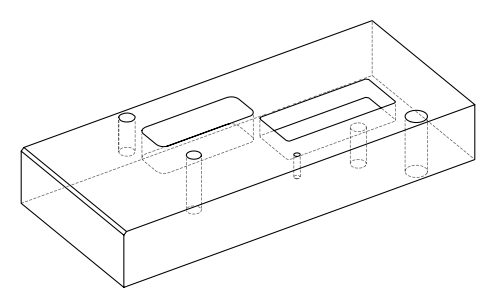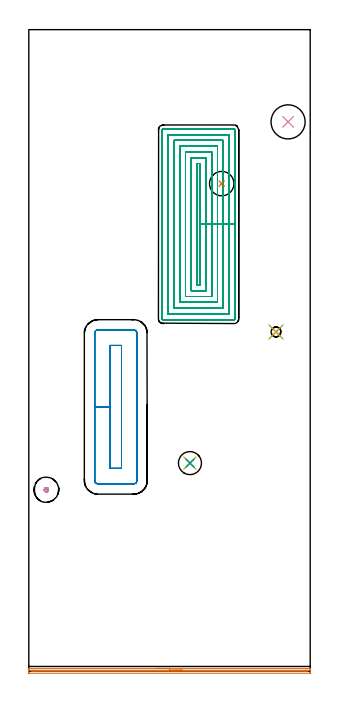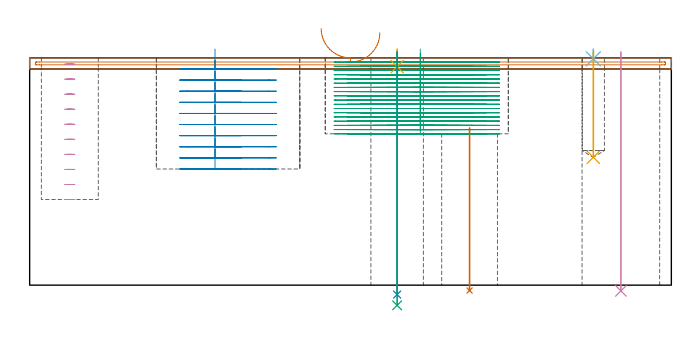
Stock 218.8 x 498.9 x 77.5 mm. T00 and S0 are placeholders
(PLAN: 11 operations, 9 tool changes, 95.6 min)
(1 AREA_MILL | FG_CHAMFER_SURFACE | UGT0205_001 | 3.66 min | 1580 mm3)
(2 MILL_RECTANGULAR_POCKET | POCKET_RECTANGULAR_STRAIGHT | NXT0201_012 | Follow Part, ap 4, ae 75% | 11.54 min | 247766 mm3)
(3 MILL_RECTANGULAR_POCKET_1 | POCKET_RECTANGULAR_STRAIGHT_1 | NXT0201_008 | Follow Part, ap 1.5, ae 75% | 78.27 min | 249264 mm3)
(4 MILL_BLIND_HOLE_FROM_SOLID_MATERIAL | STEP1POCKET | NXT0201_012 | Spiral | 0.65 min | 14226 mm3)
(5 SPOT_DRILL | STEP1HOLE_1 | NXT0321_9005460120000 | 0.05 min | 204 mm3)
(6 SPOT_DRILL_1 | STEP1POCKET_1 | NXT0321_9005460120000 | 0.03 min | 24 mm3)
(7 INDEXABLE_INSERT_DRILL_THROUGH_HOLE_FROM_SOLID | STEP1HOLE | NXT0302_009 | 0.23 min | 14597 mm3)
(8 DRILL_THROUGH_HOLE_INTO_CENTER | STEP1HOLE_1 | NXT0301_065 | 0.33 min | 5260 mm3)
(9 DRILL_TO_ENLARGE_THROUGH_HOLE | STEP1HOLE_1 | UGT0301_249 | 0.35 min | 14027 mm3)
(10 INDEXABLE_INSERT_DRILL_THROUGH_HOLE_FROM_SOLID_1 | STEP1HOLE_2 | NXT0302_024 | 0.33 min | 42662 mm3)
(11 DRILL_BLIND_HOLE_INTO_CENTER | STEP1POCKET_1 | UGT0301_195 | 0.15 min | 1473 mm3)
(TOOL UGT0205_001 | Chamfer Mill 20 x 3 x 45 deg. | D20 FL50 Z2)
(TOOL NXT0201_012 | ENDMILL 16mm [2P460-1600-NA 1630] | D16 FL38 Z6)
(TOOL NXT0201_008 | ENDMILL 6mm [2P460-0600-NA 1630] | D6 FL26 Z6)
(TOOL NXT0321_9005460120000 | NC Spot Drill, 142deg, 12mm, Carbide, Uncoated | D12 PA142 FL30 Z2)
(TOOL NXT0302_009 | Index. Insert Drill 19mm [880-D1900L25-05] | D19 PA176 FL95 Z2)
(TOOL NXT0301_065 | Carbide Drill 9.4mm [860.1-0940-075A1-MM 2214] | D9.4 PA140 FL98 Z2)
(TOOL UGT0301_249 | Twist Drill 17.9 mm | D17.9 PA118 FL130 Z2)
(TOOL NXT0302_024 | Index. Insert Drill 26.5mm [880-D2650L32-03] | D26.5 PA176 FL80 Z2)
(TOOL UGT0301_195 | Twist Drill 7.6 mm | D7.6 PA118 FL73 Z2)
(OP 1 AREA_MILL)
G17 G21 G94 G90
T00 M6
G54
G17 G0 G90 X99.4 Y2.3 S1061 M3
G43 Z87.5 H0
G94 G1 X99.438 Z86.628 F250.
X99.552 Z85.764
X99.741 Z84.912
X100.003 Z84.08
X100.337 Z83.274
X100.74 Z82.5
X101.208 Z81.764
X101.74 Z81.072
X102.329 Z80.429
X102.972 Z79.84
X103.664 Z79.308
X104.4 Z78.84
X105.174 Z78.437
X105.98 Z78.103
X106.812 Z77.841
X107.664 Z77.652
X108.528 Z77.538
X109.4 Z77.5
X218.649
X218.79 Y2.297 Z77.488
X218.793 Y2.261 Z77.453
X218.8 Y1.917 Z77.117
Y1.447 Z76.646
Y0.845 Z76.04
Y-0.346 Z74.851
X218.797 Y-0.934 Z74.26
X218.793 Y-1.49 Z73.705
X218.763 Y-1.492 Z73.703
X218.203 Y-1.5 Z73.7
X0.597 Y-1.499 Z73.701
X0.037 Y-1.492 Z73.703
X0.008 Y-1.49 Z73.705
X0. Y-0.934 Z74.259
Y-0.346 Z74.851
Y-0.045 Z75.151
Y0.544 Z75.74
Y0.845 Z76.04
Y1.447 Z76.646
Y1.918 Z77.117
X0.007 Y2.261 Z77.453
X0.01 Y2.297 Z77.488
X0.151 Y2.3 Z77.5
X109.4
Y0.886 Z76.086
X215.487
X216.381 Y0.883 Z76.083
X216.42 Y0.881 Z76.081
X216.79 Y0.845 Z76.045
X216.795 Y0.471 Z75.671
X216.79 Y-0.045 Z75.155
X216.456 Y-0.081 Z75.119
X216.42 Y-0.083 Z75.117
X215.569 Y-0.086 Z75.114
X3.313
X2.419 Y-0.083 Z75.117
X2.38 Y-0.081 Z75.119
X2.01 Y-0.045 Z75.155
X2.005 Y0.33 Z75.53
X2.01 Y0.845 Z76.045
X2.344 Y0.881 Z76.081
X2.38 Y0.883 Z76.083
X3.231 Y0.886 Z76.086
X109.4
X110.272 Z76.124
X111.136 Z76.238
X111.988 Z76.426
X112.82 Z76.689
X113.626 Z77.023
X114.4 Z77.425
X115.136 Z77.894
X115.828 Z78.425
X116.471 Z79.015
X117.06 Z79.658
X117.592 Z80.35
X118.06 Z81.086
X118.463 Z81.86
X118.797 Z82.666
X119.059 Z83.498
X119.248 Z84.349
X119.362 Z85.214
X119.4 Z86.086
G0 Z87.5
M5
M2
(OP 2 MILL_RECTANGULAR_POCKET)
G17 G21 G94 G90
T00 M6
G54
G17 G0 G90 X63.2 Y230.941 S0 M3
G43 Z87.5 H1
Z80.5
G94 G1 Y205.6 Z73.71 F250.
Y157.8 F500.
X72.1
Y253.4
X63.2
Y205.6
X51.2
Y148.3
G3 X53.7 Y145.8 R2.5
G1 X81.6
G3 X84.1 Y148.3 R2.5
G1 Y262.9
G3 X81.6 Y265.4 R2.5
G1 X53.7
G3 X51.2 Y262.9 R2.5
G1 Y205.6
Y204.6
G0 X63.2 Y230.941 Z76.71
G1 Y205.6 Z69.92 F250.
Y157.8 F500.
X72.1
Y253.4
X63.2
Y205.6
X51.2
Y148.3
G3 X53.7 Y145.8 R2.5
G1 X81.6
G3 X84.1 Y148.3 R2.5
G1 Y262.9
G3 X81.6 Y265.4 R2.5
G1 X53.7
G3 X51.2 Y262.9 R2.5
G1 Y205.6
Y204.6
G0 X63.2 Y230.941 Z72.92
G1 Y205.6 Z66.13 F250.
Y157.8 F500.
X72.1
Y253.4
X63.2
Y205.6
X51.2
Y148.3
G3 X53.7 Y145.8 R2.5
G1 X81.6
G3 X84.1 Y148.3 R2.5
G1 Y262.9
G3 X81.6 Y265.4 R2.5
G1 X53.7
G3 X51.2 Y262.9 R2.5
G1 Y205.6
Y204.6
G0 X63.2 Y230.941 Z69.13
G1 Y205.6 Z62.34 F250.
Y157.8 F500.
X72.1
Y253.4
X63.2
Y205.6
X51.2
Y148.3
G3 X53.7 Y145.8 R2.5
G1 X81.6
G3 X84.1 Y148.3 R2.5
G1 Y262.9
G3 X81.6 Y265.4 R2.5
G1 X53.7
G3 X51.2 Y262.9 R2.5
G1 Y205.6
Y204.6
G0 X63.2 Y230.941 Z65.34
G1 Y205.6 Z58.55 F250.
Y157.8 F500.
X72.1
Y253.4
X63.2
Y205.6
X51.2
Y148.3
G3 X53.7 Y145.8 R2.5
G1 X81.6
G3 X84.1 Y148.3 R2.5
G1 Y262.9
G3 X81.6 Y265.4 R2.5
G1 X53.7
G3 X51.2 Y262.9 R2.5
G1 Y205.6
Y204.6
G0 X63.2 Y230.941 Z61.55
G1 Y205.6 Z54.76 F250.
Y157.8 F500.
X72.1
Y253.4
X63.2
Y205.6
X51.2
Y148.3
G3 X53.7 Y145.8 R2.5
G1 X81.6
G3 X84.1 Y148.3 R2.5
G1 Y262.9
G3 X81.6 Y265.4 R2.5
G1 X53.7
G3 X51.2 Y262.9 R2.5
G1 Y205.6
Y204.6
G0 X63.2 Y230.941 Z57.76
G1 Y205.6 Z50.97 F250.
Y157.8 F500.
X72.1
Y253.4
X63.2
Y205.6
X51.2
Y148.3
G3 X53.7 Y145.8 R2.5
G1 X81.6
G3 X84.1 Y148.3 R2.5
G1 Y262.9
G3 X81.6 Y265.4 R2.5
G1 X53.7
G3 X51.2 Y262.9 R2.5
G1 Y205.6
Y204.6
G0 X63.2 Y230.941 Z53.97
G1 Y205.6 Z47.18 F250.
Y157.8 F500.
X72.1
Y253.4
X63.2
Y205.6
X51.2
Y148.3
G3 X53.7 Y145.8 R2.5
G1 X81.6
G3 X84.1 Y148.3 R2.5
G1 Y262.9
G3 X81.6 Y265.4 R2.5
G1 X53.7
G3 X51.2 Y262.9 R2.5
G1 Y205.6
Y204.6
G0 X63.2 Y230.941 Z50.18
G1 Y205.6 Z43.39 F250.
Y157.8 F500.
X72.1
Y253.4
X63.2
Y205.6
X51.2
Y148.3
G3 X53.7 Y145.8 R2.5
G1 X81.6
G3 X84.1 Y148.3 R2.5
G1 Y262.9
G3 X81.6 Y265.4 R2.5
G1 X53.7
G3 X51.2 Y262.9 R2.5
G1 Y205.6
Y204.6
G0 X63.2 Y230.941 Z46.39
G1 Y205.6 Z39.6 F250.
Y157.8 F500.
X72.1
Y253.4
X63.2
Y205.6
X51.2
Y148.3
G3 X53.7 Y145.8 R2.5
G1 X81.6
G3 X84.1 Y148.3 R2.5
G1 Y262.9
G3 X81.6 Y265.4 R2.5
G1 X53.7
G3 X51.2 Y262.9 R2.5
G1 Y205.6
Y204.6
G0 Z87.5
M5
M2
(OP 3 MILL_RECTANGULAR_POCKET_1)
G17 G21 G94 G90
T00 M6
G54
G17 G0 G90 X133.2 Y331.034 S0 M3
G43 Z87.5 H1
Z80.5
G94 G1 Y347.6 Z76.061 F250.
Y394.8 F500.
X130.8
Y300.4
X133.2
Y347.6
X137.7
Y399.3
X126.3
Y295.9
X137.7
Y347.6
X142.2
Y403.8
X121.8
Y291.4
X142.2
Y347.6
X146.7
Y408.3
X117.3
Y286.9
X146.7
Y347.6
X151.2
Y412.8
X112.8
Y282.4
X151.2
Y347.6
X155.7
Y417.3
X108.3
Y277.9
X155.7
Y347.6
X160.2
Y421.2
G3 X159.6 Y421.8 R0.6
G1 X104.4
G3 X103.8 Y421.2 R0.6
G1 Y274.
G3 X104.4 Y273.4 R0.6
G1 X159.6
G3 X160.2 Y274. R0.6
G1 Y347.6
Y348.6
G0 X133.2 Y331.034 Z79.061
G1 Y347.6 Z74.622 F250.
Y394.8 F500.
X130.8
Y300.4
X133.2
Y347.6
X137.7
Y399.3
X126.3
Y295.9
X137.7
Y347.6
X142.2
Y403.8
X121.8
Y291.4
X142.2
Y347.6
X146.7
Y408.3
X117.3
Y286.9
X146.7
Y347.6
X151.2
Y412.8
X112.8
Y282.4
X151.2
Y347.6
X155.7
Y417.3
X108.3
Y277.9
X155.7
Y347.6
X160.2
Y421.2
G3 X159.6 Y421.8 R0.6
G1 X104.4
G3 X103.8 Y421.2 R0.6
G1 Y274.
G3 X104.4 Y273.4 R0.6
G1 X159.6
G3 X160.2 Y274. R0.6
G1 Y347.6
Y348.6
G0 X133.2 Y331.034 Z77.622
G1 Y347.6 Z73.183 F250.
Y394.8 F500.
X130.8
Y300.4
X133.2
Y347.6
X137.7
Y399.3
X126.3
Y295.9
X137.7
Y347.6
X142.2
Y403.8
X121.8
Y291.4
X142.2
Y347.6
X146.7
Y408.3
X117.3
Y286.9
X146.7
Y347.6
X151.2
Y412.8
X112.8
Y282.4
X151.2
Y347.6
X155.7
Y417.3
X108.3
Y277.9
X155.7
Y347.6
X160.2
Y421.2
G3 X159.6 Y421.8 R0.6
G1 X104.4
G3 X103.8 Y421.2 R0.6
G1 Y274.
G3 X104.4 Y273.4 R0.6
G1 X159.6
G3 X160.2 Y274. R0.6
G1 Y347.6
Y348.6
G0 X133.2 Y331.034 Z76.183
G1 Y347.6 Z71.744 F250.
Y394.8 F500.
X130.8
Y300.4
X133.2
Y347.6
X137.7
Y399.3
X126.3
Y295.9
X137.7
Y347.6
X142.2
Y403.8
X121.8
Y291.4
X142.2
Y347.6
X146.7
Y408.3
X117.3
Y286.9
X146.7
Y347.6
X151.2
Y412.8
X112.8
Y282.4
X151.2
Y347.6
X155.7
Y417.3
X108.3
Y277.9
X155.7
Y347.6
X160.2
Y421.2
G3 X159.6 Y421.8 R0.6
G1 X104.4
G3 X103.8 Y421.2 R0.6
G1 Y274.
G3 X104.4 Y273.4 R0.6
G1 X159.6
G3 X160.2 Y274. R0.6
G1 Y347.6
Y348.6
G0 X133.2 Y331.034 Z74.744
G1 Y347.6 Z70.305 F250.
Y394.8 F500.
X130.8
Y300.4
X133.2
Y347.6
X137.7
Y399.3
X126.3
Y295.9
X137.7
Y347.6
X142.2
Y403.8
X121.8
Y291.4
X142.2
Y347.6
X146.7
Y408.3
X117.3
Y286.9
X146.7
Y347.6
X151.2
Y412.8
X112.8
Y282.4
X151.2
Y347.6
X155.7
Y417.3
X108.3
Y277.9
X155.7
Y347.6
X160.2
Y421.2
G3 X159.6 Y421.8 R0.6
G1 X104.4
G3 X103.8 Y421.2 R0.6
G1 Y274.
G3 X104.4 Y273.4 R0.6
G1 X159.6
G3 X160.2 Y274. R0.6
G1 Y347.6
Y348.6
G0 X133.2 Y331.034 Z73.305
G1 Y347.6 Z68.867 F250.
Y394.8 F500.
X130.8
Y300.4
X133.2
Y347.6
X137.7
Y399.3
X126.3
Y295.9
X137.7
Y347.6
X142.2
Y403.8
X121.8
Y291.4
X142.2
Y347.6
X146.7
Y408.3
X117.3
Y286.9
X146.7
Y347.6
X151.2
Y412.8
X112.8
Y282.4
X151.2
Y347.6
X155.7
Y417.3
X108.3
Y277.9
X155.7
Y347.6
X160.2
Y421.2
G3 X159.6 Y421.8 R0.6
G1 X104.4
G3 X103.8 Y421.2 R0.6
G1 Y274.
G3 X104.4 Y273.4 R0.6
G1 X159.6
G3 X160.2 Y274. R0.6
G1 Y347.6
Y348.6
G0 X133.2 Y331.034 Z71.867
G1 Y347.6 Z67.428 F250.
Y394.8 F500.
X130.8
Y300.4
X133.2
Y347.6
X137.7
Y399.3
X126.3
Y295.9
X137.7
Y347.6
X142.2
Y403.8
X121.8
Y291.4
X142.2
Y347.6
X146.7
Y408.3
X117.3
Y286.9
X146.7
Y347.6
X151.2
Y412.8
X112.8
Y282.4
X151.2
Y347.6
X155.7
Y417.3
X108.3
Y277.9
X155.7
Y347.6
X160.2
Y421.2
G3 X159.6 Y421.8 R0.6
G1 X104.4
G3 X103.8 Y421.2 R0.6
G1 Y274.
G3 X104.4 Y273.4 R0.6
G1 X159.6
G3 X160.2 Y274. R0.6
G1 Y347.6
Y348.6
G0 X133.2 Y331.034 Z70.428
G1 Y347.6 Z65.989 F250.
Y394.8 F500.
X130.8
Y300.4
X133.2
Y347.6
X137.7
Y399.3
X126.3
Y295.9
X137.7
Y347.6
X142.2
Y403.8
X121.8
Y291.4
X142.2
Y347.6
X146.7
Y408.3
X117.3
Y286.9
X146.7
Y347.6
X151.2
Y412.8
X112.8
Y282.4
X151.2
Y347.6
X155.7
Y417.3
X108.3
Y277.9
X155.7
Y347.6
X160.2
Y421.2
G3 X159.6 Y421.8 R0.6
G1 X104.4
G3 X103.8 Y421.2 R0.6
G1 Y274.
G3 X104.4 Y273.4 R0.6
G1 X159.6
G3 X160.2 Y274. R0.6
G1 Y347.6
Y348.6
G0 X133.2 Y331.034 Z68.989
G1 Y347.6 Z64.55 F250.
Y394.8 F500.
X130.8
Y300.4
X133.2
Y347.6
X137.7
Y399.3
X126.3
Y295.9
X137.7
Y347.6
X142.2
Y403.8
X121.8
Y291.4
X142.2
Y347.6
X146.7
Y408.3
X117.3
Y286.9
X146.7
Y347.6
X151.2
Y412.8
X112.8
Y282.4
X151.2
Y347.6
X155.7
Y417.3
X108.3
Y277.9
X155.7
Y347.6
X160.2
Y421.2
G3 X159.6 Y421.8 R0.6
G1 X104.4
G3 X103.8 Y421.2 R0.6
G1 Y274.
G3 X104.4 Y273.4 R0.6
G1 X159.6
G3 X160.2 Y274. R0.6
G1 Y347.6
Y348.6
G0 X133.2 Y331.034 Z67.55
G1 Y347.6 Z63.111 F250.
Y394.8 F500.
X130.8
Y300.4
X133.2
Y347.6
X137.7
Y399.3
X126.3
Y295.9
X137.7
Y347.6
X142.2
Y403.8
X121.8
Y291.4
X142.2
Y347.6
X146.7
Y408.3
X117.3
Y286.9
X146.7
Y347.6
X151.2
Y412.8
X112.8
Y282.4
X151.2
Y347.6
X155.7
Y417.3
X108.3
Y277.9
X155.7
Y347.6
X160.2
Y421.2
G3 X159.6 Y421.8 R0.6
G1 X104.4
G3 X103.8 Y421.2 R0.6
G1 Y274.
G3 X104.4 Y273.4 R0.6
G1 X159.6
G3 X160.2 Y274. R0.6
G1 Y347.6
Y348.6
G0 X133.2 Y331.034 Z66.111
G1 Y347.6 Z61.672 F250.
Y394.8 F500.
X130.8
Y300.4
X133.2
Y347.6
X137.7
Y399.3
X126.3
Y295.9
X137.7
Y347.6
X142.2
Y403.8
X121.8
Y291.4
X142.2
Y347.6
X146.7
Y408.3
X117.3
Y286.9
X146.7
Y347.6
X151.2
Y412.8
X112.8
Y282.4
X151.2
Y347.6
X155.7
Y417.3
X108.3
Y277.9
X155.7
Y347.6
X160.2
Y421.2
G3 X159.6 Y421.8 R0.6
G1 X104.4
G3 X103.8 Y421.2 R0.6
G1 Y274.
G3 X104.4 Y273.4 R0.6
G1 X159.6
G3 X160.2 Y274. R0.6
G1 Y347.6
Y348.6
G0 X133.2 Y331.034 Z64.672
G1 Y347.6 Z60.233 F250.
Y394.8 F500.
X130.8
Y300.4
X133.2
Y347.6
X137.7
Y399.3
X126.3
Y295.9
X137.7
Y347.6
X142.2
Y403.8
X121.8
Y291.4
X142.2
Y347.6
X146.7
Y408.3
X117.3
Y286.9
X146.7
Y347.6
X151.2
Y412.8
X112.8
Y282.4
X151.2
Y347.6
X155.7
Y417.3
X108.3
Y277.9
X155.7
Y347.6
X160.2
Y421.2
G3 X159.6 Y421.8 R0.6
G1 X104.4
G3 X103.8 Y421.2 R0.6
G1 Y274.
G3 X104.4 Y273.4 R0.6
G1 X159.6
G3 X160.2 Y274. R0.6
G1 Y347.6
Y348.6
G0 X133.2 Y331.034 Z63.233
G1 Y347.6 Z58.794 F250.
Y394.8 F500.
X130.8
Y300.4
X133.2
Y347.6
X137.7
Y399.3
X126.3
Y295.9
X137.7
Y347.6
X142.2
Y403.8
X121.8
Y291.4
X142.2
Y347.6
X146.7
Y408.3
X117.3
Y286.9
X146.7
Y347.6
X151.2
Y412.8
X112.8
Y282.4
X151.2
Y347.6
X155.7
Y417.3
X108.3
Y277.9
X155.7
Y347.6
X160.2
Y421.2
G3 X159.6 Y421.8 R0.6
G1 X104.4
G3 X103.8 Y421.2 R0.6
G1 Y274.
G3 X104.4 Y273.4 R0.6
G1 X159.6
G3 X160.2 Y274. R0.6
G1 Y347.6
Y348.6
G0 X133.2 Y331.034 Z61.794
G1 Y347.6 Z57.356 F250.
Y394.8 F500.
X130.8
Y300.4
X133.2
Y347.6
X137.7
Y399.3
X126.3
Y295.9
X137.7
Y347.6
X142.2
Y403.8
X121.8
Y291.4
X142.2
Y347.6
X146.7
Y408.3
X117.3
Y286.9
X146.7
Y347.6
X151.2
Y412.8
X112.8
Y282.4
X151.2
Y347.6
X155.7
Y417.3
X108.3
Y277.9
X155.7
Y347.6
X160.2
Y421.2
G3 X159.6 Y421.8 R0.6
G1 X104.4
G3 X103.8 Y421.2 R0.6
G1 Y274.
G3 X104.4 Y273.4 R0.6
G1 X159.6
G3 X160.2 Y274. R0.6
G1 Y347.6
Y348.6
G0 X133.2 Y331.034 Z60.356
G1 Y347.6 Z55.917 F250.
Y394.8 F500.
X130.8
Y300.4
X133.2
Y347.6
X137.7
Y399.3
X126.3
Y295.9
X137.7
Y347.6
X142.2
Y403.8
X121.8
Y291.4
X142.2
Y347.6
X146.7
Y408.3
X117.3
Y286.9
X146.7
Y347.6
X151.2
Y412.8
X112.8
Y282.4
X151.2
Y347.6
X155.7
Y417.3
X108.3
Y277.9
X155.7
Y347.6
X160.2
Y421.2
G3 X159.6 Y421.8 R0.6
G1 X104.4
G3 X103.8 Y421.2 R0.6
G1 Y274.
G3 X104.4 Y273.4 R0.6
G1 X159.6
G3 X160.2 Y274. R0.6
G1 Y347.6
Y348.6
G0 X133.2 Y331.034 Z58.917
G1 Y347.6 Z54.478 F250.
Y394.8 F500.
X130.8
Y300.4
X133.2
Y347.6
X137.7
Y399.3
X126.3
Y295.9
X137.7
Y347.6
X142.2
Y403.8
X121.8
Y291.4
X142.2
Y347.6
X146.7
Y408.3
X117.3
Y286.9
X146.7
Y347.6
X151.2
Y412.8
X112.8
Y282.4
X151.2
Y347.6
X155.7
Y417.3
X108.3
Y277.9
X155.7
Y347.6
X160.2
Y421.2
G3 X159.6 Y421.8 R0.6
G1 X104.4
G3 X103.8 Y421.2 R0.6
G1 Y274.
G3 X104.4 Y273.4 R0.6
G1 X159.6
G3 X160.2 Y274. R0.6
G1 Y347.6
Y348.6
G0 X133.2 Y331.034 Z57.478
G1 Y347.6 Z53.039 F250.
Y394.8 F500.
X130.8
Y300.4
X133.2
Y347.6
X137.7
Y399.3
X126.3
Y295.9
X137.7
Y347.6
X142.2
Y403.8
X121.8
Y291.4
X142.2
Y347.6
X146.7
Y408.3
X117.3
Y286.9
X146.7
Y347.6
X151.2
Y412.8
X112.8
Y282.4
X151.2
Y347.6
X155.7
Y417.3
X108.3
Y277.9
X155.7
Y347.6
X160.2
Y421.2
G3 X159.6 Y421.8 R0.6
G1 X104.4
G3 X103.8 Y421.2 R0.6
G1 Y274.
G3 X104.4 Y273.4 R0.6
G1 X159.6
G3 X160.2 Y274. R0.6
G1 Y347.6
Y348.6
G0 X133.2 Y331.034 Z56.039
G1 Y347.6 Z51.6 F250.
Y394.8 F500.
X130.8
Y300.4
X133.2
Y347.6
X137.7
Y399.3
X126.3
Y295.9
X137.7
Y347.6
X142.2
Y403.8
X121.8
Y291.4
X142.2
Y347.6
X146.7
Y408.3
X117.3
Y286.9
X146.7
Y347.6
X151.2
Y412.8
X112.8
Y282.4
X151.2
Y347.6
X155.7
Y417.3
X108.3
Y277.9
X155.7
Y347.6
X160.2
Y421.2
G3 X159.6 Y421.8 R0.6
G1 X104.4
G3 X103.8 Y421.2 R0.6
G1 Y274.
G3 X104.4 Y273.4 R0.6
G1 X159.6
G3 X160.2 Y274. R0.6
G1 Y347.6
Y348.6
G0 Z87.5
M5
M2
(OP 4 MILL_BLIND_HOLE_FROM_SOLID_MATERIAL)
G17 G21 G94 G90
T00 M6
G54
G17 G0 G90 X13.7 Y141.2 S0 M3
G43 Z87.5 H1
Z75.37
G94 G3 X14.55 Y142.05 R0.85 F250.
X13.7 Y142.9 R0.85
X12. Y141.2 R1.7
X13.7 Y142.9 R-1.7
X12.85 Y142.05 R0.85
X13.7 Y141.2 R0.85
G0 Z70.24
G3 X14.55 Y142.05 R0.85
X13.7 Y142.9 R0.85
X12. Y141.2 R1.7
X13.7 Y142.9 R-1.7
X12.85 Y142.05 R0.85
X13.7 Y141.2 R0.85
G0 Z65.11
G3 X14.55 Y142.05 R0.85
X13.7 Y142.9 R0.85
X12. Y141.2 R1.7
X13.7 Y142.9 R-1.7
X12.85 Y142.05 R0.85
X13.7 Y141.2 R0.85
G0 Z59.98
G3 X14.55 Y142.05 R0.85
X13.7 Y142.9 R0.85
X12. Y141.2 R1.7
X13.7 Y142.9 R-1.7
X12.85 Y142.05 R0.85
X13.7 Y141.2 R0.85
G0 Z54.85
G3 X14.55 Y142.05 R0.85
X13.7 Y142.9 R0.85
X12. Y141.2 R1.7
X13.7 Y142.9 R-1.7
X12.85 Y142.05 R0.85
X13.7 Y141.2 R0.85
G0 Z49.72
G3 X14.55 Y142.05 R0.85
X13.7 Y142.9 R0.85
X12. Y141.2 R1.7
X13.7 Y142.9 R-1.7
X12.85 Y142.05 R0.85
X13.7 Y141.2 R0.85
G0 Z44.59
G3 X14.55 Y142.05 R0.85
X13.7 Y142.9 R0.85
X12. Y141.2 R1.7
X13.7 Y142.9 R-1.7
X12.85 Y142.05 R0.85
X13.7 Y141.2 R0.85
G0 Z39.46
G3 X14.55 Y142.05 R0.85
X13.7 Y142.9 R0.85
X12. Y141.2 R1.7
X13.7 Y142.9 R-1.7
X12.85 Y142.05 R0.85
X13.7 Y141.2 R0.85
G0 Z34.33
G3 X14.55 Y142.05 R0.85
X13.7 Y142.9 R0.85
X12. Y141.2 R1.7
X13.7 Y142.9 R-1.7
X12.85 Y142.05 R0.85
X13.7 Y141.2 R0.85
G0 Z29.2
G3 X14.55 Y142.05 R0.85
X13.7 Y142.9 R0.85
X12. Y141.2 R1.7
X13.7 Y142.9 R-1.7
X12.85 Y142.05 R0.85
X13.7 Y141.2 R0.85
G0 Z87.5
M5
M2
(OP 5 SPOT_DRILL)
G17 G21 G94 G90
T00 M6
G54
G17 G0 G90 X125.3 Y161.9 S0 M3
G43 Z87.5 H0
G94 G81 G98 Z74.5 F250. R80.5
G80
M5
M2
(OP 6 SPOT_DRILL_1)
G17 G21 G94 G90
T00 M6
G54
G17 G0 G90 X192.2 Y263.9 S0 M3
G43 Z87.5 H0
G94 G81 G98 Z77.173 F250. R80.5
G80
M5
M2
(OP 7 INDEXABLE_INSERT_DRILL_THROUGH_HOLE_FROM_SOLID)
G17 G21 G94 G90
T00 M6
G54
G17 G0 G90 X150. Y379.2 S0 M3
G43 Z87.5 H1
G94 G81 G98 Z-1.832 F250. R53.6
G80
M5
M2
(OP 8 DRILL_THROUGH_HOLE_INTO_CENTER)
G17 G21 G94 G90
T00 M6
G54
G17 G0 G90 X125.3 Y161.9 S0 M3
G43 Z87.5 H1
G94 G73 G98 Z-3.211 F250. Q8.968 R79.5
G80
M5
M2
(OP 9 DRILL_TO_ENLARGE_THROUGH_HOLE)
G17 G21 G94 G90
T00 M6
G54
G17 G0 G90 X125.3 Y161.9 S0 M3
G43 Z87.5 H0
G94 G73 G98 Z-6.878 F250. Q16.876 R79.5
G80
M5
M2
(OP 10 INDEXABLE_INSERT_DRILL_THROUGH_HOLE_FROM_SOLID_1)
G17 G21 G94 G90
T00 M6
G54
G17 G0 G90 X201.6 Y427.2 S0 M3
G43 Z87.5 H1
G94 G81 G98 Z-1.963 F250. R79.5
G80
M5
M2
(OP 11 DRILL_BLIND_HOLE_INTO_CENTER)
G17 G21 G94 G90
T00 M6
G54
G17 G0 G90 X192.2 Y263.9 S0 M3
G43 Z87.5 H0
G94 G81 G98 Z43.6 F250. R79.5
G80
M5
M2
